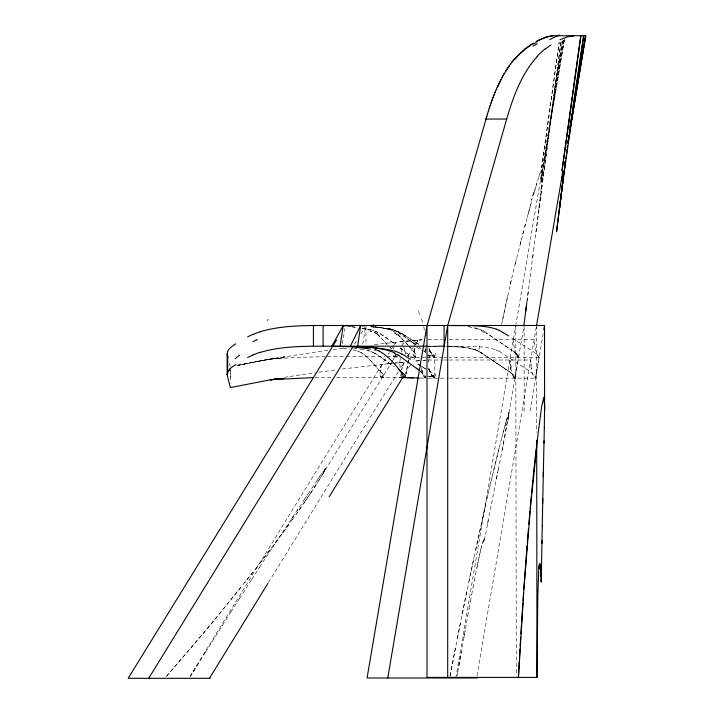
<?xml version="1.0" encoding="UTF-8"?>
<svg xmlns="http://www.w3.org/2000/svg" width="714" height="714" viewBox="0 0 714 714"><rect width="100%" height="100%" fill="white"/><g stroke="black" fill="none" stroke-linecap="round" stroke-linejoin="round"><path stroke-width="0.54" stroke-dasharray="3.57 2.68" d="M230.345 377.251L230.345 370.004M383.088 375.546C378.322 381.776 380.205 366.237 382.026 364.399L385.997 357.955M542.203 172.324L541.721 182.382M542.229 172.288L541.31 187.041M395.699 355.099C394.771 360.998 391.201 350.574 393.914 356.643M428.498 362.319L429.4 356.946L428.329 354.769M429.096 350.895L433.951 355.081L434.478 357.178L433.175 354.644L434.764 357.205L433.8 357.205M433.434 354.447L434.755 356.777L434.764 377.786C431.158 377.429 429.542 369.727 428.445 367.148M429.4 357.089C427.561 358.339 430.747 356.527 428.516 355.09M383.043 375.546L382.749 376.742L381.758 377.376M449.231 378.179L535.402 378.143L539.106 357.348L538.713 356.259L532.68 351.163L509.591 336.553M434.764 357.089C431.194 356.938 429.525 348.941 428.445 346.451M433.175 375.341L434.764 377.786L433.639 377.76M540.793 192.173L541.337 186.988M540.203 197.671L540.828 192.128M540.23 197.626L538.847 209.3L539.579 203.374M535.982 232.041L560.999 41.189L533.858 248.231M479.46 346.156L478.791 351.324L509.582 371.869L513.91 375.475L515.035 378.143L513.571 377.144L512.125 374.243M526.959 301.54L533.251 252.97M526.977 301.531L528.244 291.785M532.653 257.727L533.885 248.213M517.427 354.769C520.56 361.57 513.134 351.109 514.214 348.129M539.9 173.618L541.248 170.682L559.187 42.287L541.221 170.682L541.739 170.253M542.453 180.597L562.391 40.091M563.444 40.091L540.605 180.597L564.319 38.993L541.105 180.597L562.186 41.189M510.546 367.996L512.482 375.127L513.937 377.581L515.017 378.143L518.757 357.089L517.364 354.769M362.783 344.202L365.443 327.423M518.757 357.089L517.945 357.321L516.731 355.884M541.105 180.597L563.462 40.091M510.831 369.557L511.536 363.676M510.546 367.987L510.215 365.497L511.072 360.338M342.336 343.889L344.951 328.44M408.462 359.838L406.07 373.957L408.488 359.838M564.551 38.993L515.954 324.397M530.029 411.086L543.604 330.984M400.197 367.701L399.679 362.578L400.393 358.374M401.473 352.056L403.258 341.524L403.437 344.309M455.835 677.979L515.579 326.593M504.7 437.334L523.897 326.593M476.997 675.783L536.375 326.593M457.067 675.944L457.781 671.883M457.781 671.892L461.306 651.891M502.174 449.972L509.011 412.674L506.36 420.582M458.915 665.493L466.492 622.965M507.984 420.475L508.966 412.692L505.878 422.286M463.85 637.656L465.162 630.373M466.483 623.054L467.822 615.638M467.813 615.745L469.152 608.364M469.143 608.489L470.481 601.188M470.464 601.331L471.793 594.173M471.767 594.316L473.079 587.345M449.981 675.997L455.764 646.081M450.106 676.006L460.575 621.796M473.052 587.506L474.337 580.759M474.31 580.928L475.56 574.458M484.342 540.319L497.123 475.283M487.492 524.121L488.296 520.015M457.46 638.057L467.17 589.389M475.533 574.636L476.738 568.496M503.798 441.796L497.542 473.204M476.711 568.683L476.934 567.541M496.346 479.183L498.363 469.062M476.907 567.728L477.22 566.131M501.594 324.486L507.877 294.802M462.306 613.763L473.882 557.464M477.193 566.3L477.586 564.319M477.559 564.488L478.023 562.195M502.415 320.425L511.429 279.388M468.928 581.473L486.252 501.621M477.996 562.346L478.514 559.83M478.496 559.963L479.049 557.286M479.032 557.411L479.621 554.653M475.64 549.789L487.171 497.649M393.512 348.967L393.949 347.183M479.612 554.76L480.21 551.993M480.201 552.083L480.808 549.378M487.216 497.881L488.081 493.695M510.269 284.52L516.347 259.039M488.126 493.936L488.992 489.777M489.036 490.018L489.902 485.895M489.947 486.145L490.696 482.557M480.799 549.45L484.074 538.686L481.388 546.951M490.732 482.798L491.544 478.969M491.589 479.201L492.455 475.176M492.49 475.408L499.684 445.875M493.445 471.445L500.728 441.743M515.142 264.091L527.494 216.342M500.728 442.064L501.755 437.744M520.167 244.099L521.452 239.128M501.755 438.066L505.869 422.563M502.745 434.237L505.655 423.348M522.773 234.094L523.442 231.55M524.799 226.463L525.477 223.928M528.181 213.852L526.843 218.859M528.208 213.852L530.868 204.115M528.887 211.371L531.546 201.678L531.225 202.901M505.664 423.063L506.36 420.814M533.661 194.253L533.992 193.021M534.01 193.021L538.793 176.92M534.715 190.584L535.75 187.014M536.392 184.73L536.973 182.784M380.981 367.433L381.196 366.737M402.321 367.192L401.625 369.647L404.213 362.132L400.706 367.835M538.767 176.92L540.293 172.681M413.852 359.437C419.261 354.331 411.442 349.173 408.488 345.549M394.771 344.585L395.645 342.283L407.935 341.069M425.928 357.455L410.264 357.107L415.209 357.08L415.575 354.483M416.057 344.353L417.752 340.15L398.974 341.952M395.636 342.309L394.512 344.13M403.633 363.542L404.213 362.132M416.762 342.515L417.752 340.15L413.959 346.299M322.63 474.257L325.754 468.438L324.254 470.107M323.567 472.641L325.745 468.429L321.077 474.533M382.909 376.412L381.472 377.358L380.339 375.93M322.648 474.185L320.506 477.728M354.555 344.077L356.964 340.23M360.873 333.822L364.863 327.414M388.264 354.269L389.398 352.421M391.674 348.735L393.941 345.049M189.942 676.399L382.026 364.399L390.629 363.497L386.872 363.89M382.945 376.412L317.105 483.173M268.535 582.41L398.358 371.628M408.006 355.974L413.424 347.183M405.231 373.449L410.407 365.041M392.441 361.106L382.579 377.001L381.463 377.358L401.973 377.644M392.522 360.972L395.645 355.099M190.326 676.47L205.498 652.248M193.182 671.91L197.234 665.43M205.498 652.248L222.402 625.402M319.426 479.415L312.732 489.991M222.402 625.41L230.908 611.969M230.899 611.987L239.36 598.68M239.351 598.698L251.783 579.277M316.106 484.69L310.751 492.99M251.774 579.295L259.503 567.335M304.735 498.961L275.738 542.586M297.122 510.715L297.961 509.412M259.494 567.362L272.578 547.37M304.735 498.961L319.792 476.381M307.234 495.132L308.055 493.883M272.569 547.388L275.738 542.578M311.866 491.232L309.733 494.516M415.584 356.634C411.987 357.482 414.522 349.405 415.155 347.031C414.638 349.914 412.094 355.617 415.209 357.08L415.584 356.634L414.709 357.196M308.707 496.06L309.867 494.24M307.663 497.613L308.85 495.766M306.609 499.175L307.805 497.31M305.538 500.746L306.761 498.863M305.708 500.416L302.308 505.476M317.096 480.326L318.462 478.326M291.25 519.355L293.909 515.463M304.646 501.978L296.926 513.232M301.433 506.663L295.873 514.732M319.792 476.372L323.344 471.347M292.338 519.712L296.114 514.276M292.579 519.265L281.102 535.197M288.92 524.353L273.194 545.817M539.106 357.348L449.276 357.482M277.38 540.079L261.003 561.873M269.339 550.789L256.888 567.193M257.031 566.871L244.634 582.874M252.908 572.173L211.96 623.161L166.183 676.658M240.707 587.684L203.499 633.157L166.121 676.658M408.819 356.991L408.354 354.813L408.836 356.991M395.342 356.429L394.44 356.857M236.771 365.523L260.199 360.891M237.905 365.273L267.125 359.633M238.396 365.184L240.038 364.845M237.869 365.291L249.998 362.837M241.68 364.506L270.579 359.062L256.737 361.498L270.49 359.133L284.368 357.714L270.187 359.035L298.452 357.295L325.316 356.714M251.685 362.507L256.772 361.534M261.922 360.579L281.173 357.205M268.866 359.32L327.851 350.208M282.949 356.911L284.725 356.616M284.725 377.313L288.286 376.733M290.062 376.448L315.213 372.654M318.819 372.146L336.865 369.718M333.259 349.485L344.077 348.102M342.274 369.022L383.338 364.265M374.475 344.523L395.681 342.283M394.306 356.839L399.108 356.902M392.771 363.283L405.186 362.043M390.406 363.524L392.164 363.337M394.913 363.06L399.188 362.632M399.679 362.578L404.981 362.06M406.186 341.238L423.34 339.632M415.548 361.052L419.761 360.659M420.091 339.926L421.822 339.775M413.156 340.578L420.448 339.9M418.19 360.802L419.502 360.686M416.128 360.998L419.1 360.722M423.554 360.32L425.276 360.159M423.054 360.365L426.008 360.097M314.928 377.572L331.546 377.34M327.396 356.679L345.255 356.545M336.731 377.295L384.98 377.403M346.37 356.545L384.98 356.697M428.105 339.311L442.51 339.311M449.16 339.311L534.215 339.311C534.982 345.442 535 352.475 538.9 357.482M435.174 346.21L428.007 346.21L437.691 346.201M448.053 346.201C464.038 346.647 480.504 344.969 495.98 349.798M445.42 346.201L452.016 346.201M426.999 357.482L442.591 357.482M443.706 357.482L448.169 357.482M428.105 360.008L442.475 360.008M443.581 360.008L447.999 360.008M449.106 360.008L530.689 360.008C531.127 366.068 530.779 373.583 535.188 378.179M428.052 378.179L439.226 378.179M440.333 378.179L448.124 378.179M428.846 346.201L437.254 346.219M426.999 355.822L432.55 355.831L428.114 355.804M387.149 356.732L396.939 356.866M410.969 357.116L413.12 357.161M399.108 377.599L401.268 377.635M420.296 378.027L425.928 378.152M448.66 346.352L453.203 346.477M447.705 346.326L460.485 346.888M450.088 346.379L465.885 347.459L475.426 349.798L469.803 348.155M455.452 346.576L465.858 347.468M460.61 346.897L468.33 347.861L475.408 349.798M371.351 326.7L372.547 326.825M370.816 326.655L376.126 327.199M373.181 326.896L377.304 327.324M370.655 326.691C378.902 328.056 388.166 327.53 395.404 332.322L390.933 330.029L383.811 328.36M376.724 327.28L378.491 327.458M377.893 327.405L382.035 327.878M379.063 327.539L380.865 327.735M375.1 327.19L377.313 327.449M380.214 327.681L384.364 328.19M381.374 327.824L385.524 328.36M468.375 326.628L469.375 326.762M468.402 326.628L480.227 329.636M352.172 326.807L357.803 327.574M351.342 326.735L357.357 327.61M353.912 348.182L355.617 348.423M355.599 348.423L357.295 348.673M384.81 328.297L389.549 329.038M386.658 328.538L387.8 328.726M362.569 328.279C375.252 329.002 385.533 336.713 395.083 344.371M385.935 328.476L387.077 328.654M358.955 348.941L360.632 349.208M343.282 348.102L349.735 349.244M387.05 328.654L388.255 328.797M360.624 349.217C373.993 350.03 383.98 359.481 394.324 366.862M387.479 328.726L391.272 329.404M387.515 328.726L389.184 329.056M361.739 328.324L370.441 330.279M364.568 328.851L365.943 329.136M389.924 329.118L391.602 329.484M370.048 329.663L371.307 329.957M352.85 349.896C366.568 351.6 373.288 365.532 382.65 373.85M367.282 329.44L368.656 329.77M367.79 350.645L368.674 350.877M474.292 327.672L477.122 328.458M357.286 351.02L358.785 351.493M372.547 330.279L373.592 330.591M394.949 330.421L395.261 330.528A54.469 41.216 -73.7 0 1 399.492 332.438M374.627 330.93L380.473 333.715L395.101 344.327M371.289 351.663L373.449 352.484M478.032 328.77L479.79 329.449M480.219 329.636L482.102 330.52M480.852 329.922L481.691 330.314M361.016 352.377L364.943 354.84L376.84 367.255M499.434 351.324L530.172 371.61L534.259 375.118L535.634 377.786M374.502 352.957L383.507 359.062M484.021 354.456L478.791 351.324A64.858 48.722 -60.2 0 0 475.462 349.699M479.156 351.511L485.859 355.742M398.198 332.26L405.391 337.124M397.957 332.117L410.363 340.899M402.794 334.107L399.554 332.322L403.66 334.625M402.803 334.143L416.869 343.139M403.678 334.661L404.892 335.384M416.914 343.095L418.681 344.202M421.492 366.246L422.358 366.862M418.645 344.255L404.909 335.428M422.304 366.755L423.161 367.371M423.09 367.246L423.938 367.862M423.866 367.737L425.642 368.942M424.625 368.21L425.74 369.013M499.175 364.881L506.619 369.807M508.484 347.995L485.922 332.697L510.144 349.11M499.407 365.041L491.018 359.401M502.906 367.335C506.869 370.718 513.143 372.637 515.205 377.786M495.346 362.346L484.842 355.028M510.099 349.137L511.688 350.172M424.866 377.849L425.794 377.992L424.544 377.519L423.179 375.064L421.305 367.415M511.643 350.199L514.383 352.118M390.96 364.443L383.552 359.062M415.771 344.728L413.531 343.131M429.105 350.985L433.202 354.269M400.161 347.897L407.587 353.849L406.034 352.413M414.995 344.255L411.987 342.015M400.152 347.95L402.812 349.878M413.486 343.175L410.416 340.873M419.243 347.218L421.126 348.691M411.942 342.06L409.613 340.283M409.559 340.31L405.338 337.133M509.546 371.905L513.777 375.403M514.339 352.145L517.266 354.599M404.026 350.726L405.106 351.583M423.955 350.842L425.839 352.395M420.162 371.057L423.839 374.252L425.803 377.108L424.696 375.216M420.144 371.146L424.669 375.252M423.964 350.761L425.839 352.314M515.472 353.037L517.231 354.626M432.88 375.055L434.764 377.786M377.367 334L387.05 344.371M377.349 334L381.579 338.579M397.725 334.304L407.703 344.862M398.091 334.625L400.438 337.07M389.898 347.138L391.531 348.798M387.113 344.353L381.615 338.579M389.844 347.156L390.683 348.013M407.765 344.808L400.393 337.088M408.426 345.603L415.405 353.867M433.452 356.884L431.06 353.243L428.632 347.075M433.452 377.581L431.194 374.243L428.837 368.406M379.794 370.298L382.597 373.877M424.571 377.519L422.866 374.19L421.421 368.254M432.514 376.457L426.999 376.573L432.604 376.573L432.086 375.814M432.381 376.251L431.202 374.243L431.988 375.671M516.552 355.554L515.82 354.001M403.821 347.209L405.918 354.153M405.373 352.894L405.561 353.368M428.454 368.611L432.157 376.064L428.391 368.406M229.39 363.069L230.265 366.577M514.214 348.137L513.42 339.427M380.107 374.805L380.205 375.394M510.689 368.817L510.483 367.567M509.903 360.008L510.26 365.907M510.117 364.426L510.215 365.488M513.527 342.238L513.553 342.72M365.916 326.128L366.032 344.487M536.562 325.495L536.687 432.407M524.121 326.601L524.138 413.977M515.767 325.495L516.302 675.167M230.345 370.164L230.345 383.239M481.87 331.332A81.664 60.404 -46.3 0 1 485.609 333.152M495.927 349.922A66.929 50.533 -58.4 0 1 499.407 351.386M423.804 326.61A88.947 8.175 77.6 0 1 424.411 330.948M435.317 353.323A75.202 9.166 19.2 0 1 435.745 355.438M415.387 367.549A75.202 6.89 23.3 0 1 422.126 371.334M416.503 347.183A74.542 7.069 23 0 1 423.17 350.967M419.903 314.419A89.134 5.596 64.9 0 1 418.172 311.009M432.836 378.036A110.349 11.781 80.1 0 1 432.47 377.92M435.004 373.815A74.542 9.22 19.2 0 1 435.745 376.055M414.861 353.617A80.852 12.245 26.2 0 1 415.173 354.251M394.476 333.152A62.582 39.913 -28.3 0 1 397.386 335.178M394.771 332.885A60.467 38.743 -30.4 0 1 397.252 334.688M382.909 373.993A86.037 12.843 21.9 0 1 383.106 375.653M377.26 334.107A40.163 25.374 -40.1 0 0 370.048 331.073A40.002 25.213 -40 0 1 377.242 334.107M394.414 356.366A88.822 8.14 -78.5 0 1 394.128 355.679M394.048 330.323A45.785 33.933 -66.6 0 1 397.885 332.117A45.268 33.469 -66.5 0 0 394.164 330.368M389.308 328.708A67.901 50.203 -61.8 0 1 394.119 330.163M388.969 328.538A68.169 50.292 -61.5 0 1 394.262 330.154M408.881 355.001A72.016 9.336 20.7 0 0 408.354 354.117A72.176 9.3 20.7 0 1 408.81 355.001M422.92 322.273A91.695 6.48 66.6 0 1 420.903 318.167M431.988 373.047A110.688 11.219 78.2 0 1 431.506 372.164M425.91 331.983A91.526 8.595 77.1 0 1 426.499 336.624M391.567 329.6A73.542 55.719 -66.1 0 1 394.797 330.448A55.647 42.278 -69.7 0 1 399.599 332.215M391.308 329.27A73.56 55.754 -68.3 0 1 394.967 330.359M475.363 349.922A64.376 48.159 -57 0 1 478.764 351.386M482.557 330.252A81.003 60.574 -56.4 0 1 486.011 332.581M541.747 170.173A8.425 1.249 -81.2 0 1 542.149 172.601M484.101 538.597A6.355 0.964 -79.9 0 1 484.324 540.364M531.252 364.479L530.966 365.488L531.252 364.479M531.591 368.192L531.394 368.826L531.591 368.192M425.696 351.002L424.946 347.174L425.696 351.002M401.152 376.608L400.911 374.814L401.134 376.608M533.697 192.691A173.288 15.021 -76.2 0 0 531.555 200.268A173.35 15.092 -76.2 0 1 533.724 192.682"/><path stroke-width="1.07" d="M426.999 325.896L487.617 113.499M444.099 325.495L444.099 346.201L437.691 346.201M477.354 677.979L367.067 677.979L426.999 325.495L426.999 677.399L536.99 677.399L537.767 599.144M272.364 379.411L230.345 387.595L227.132 374.725L227.132 354.028C227.284 349.11 232.139 346.165 235.834 343.818M227.132 374.725C227.284 369.807 232.139 366.862 235.834 364.515M541.176 580.054L541.266 581.919L541.98 540.427M541.944 543.354L542.265 525.888M542.247 525.879L542.533 512.465M544.3 427.784L544.006 443.189M542.506 512.456L542.783 498.863M542.711 503.415L543.354 471.972M544.318 427.802L544.586 405.257L543.809 397.234L541.649 406.828L538.106 433.407L530.466 506.994L523.889 589.639L518.444 677.399M537.767 599.153L537.919 591.888M544.032 440.913L543.274 476.399M537.919 591.906L538.758 569.46L539.668 563.355L540.739 571.7M518.373 677.399L519.265 661.218M519.453 657.951L519.962 649.213M520.149 645.92L520.684 637.111M520.881 633.809L521.434 624.955M521.577 622.742L522.889 602.777M523.032 600.554L523.567 592.807M523.799 589.478L524.344 581.749M524.424 580.652L525.058 571.852M525.147 570.754L527.057 545.782M538.82 568.567L539.436 563.658M527.316 542.578L528.458 528.655M528.833 524.299L529.975 511.117M530.172 508.904L530.779 502.263M530.877 501.157L531.386 495.632M531.591 493.428L532.858 480.299M532.965 479.219L533.608 472.775M533.715 471.704L534.358 465.448M534.465 464.43L535.768 452.48M535.875 451.543L536.294 447.821M559.473 208.711L565.559 160.837M559.481 208.675L562.909 180.597L556.518 231.889L563.007 180.597L583.677 35.7L572.244 111.446M523.897 325.495L526.834 302.504M525.727 311.215L526.352 306.386M565.854 158.642L566.3 155.349M566.595 153.153L567.032 149.86M567.327 147.664L567.621 145.469M568.362 139.98L567.925 143.273L585.587 35.7L570.897 123.522L571.236 121.326M569.692 130.1L569.397 132.295L569.799 130.1M580.919 35.7L562.007 170.682L580.777 35.7M562.275 177.304L561.963 179.5L562.329 177.304M562.587 175.108L563.051 171.815M343.764 325.593L343.238 325.495L340.141 346.201L343.425 346.692M562.962 172.913L561.802 180.597L563.06 172.913L562.686 175.108M569.924 126.806L571.905 113.642M564.426 164.131L564.774 161.935M567.916 142.175L568.273 139.98M569.495 132.295L569.843 130.1M571.584 119.131L571.932 116.935M572.289 114.74L572.637 112.544M572.985 110.349L574.725 99.371M575.082 97.175L575.43 94.98M575.779 92.784L576.127 90.589M576.475 88.393L576.823 86.198M562.953 170.717L536.562 325.495M572.923 109.251L573.28 107.055M573.637 104.86L573.994 102.664M564.506 164.131L564.863 161.935M566.488 152.055L566.845 149.86M567.211 147.664L567.568 145.469M569.326 133.393L585.837 35.7L551.672 35.789L545.853 37.235L539.382 39.922L546.745 36.941L553.055 35.7M543.791 329.886L544.532 325.495L313.419 325.495C295.534 325.745 277.398 326.557 260.164 331.733M387.764 677.979L447.696 325.495L506.681 119.051L485.984 119.051M486.055 118.801L486.823 116.159M506.753 118.801C513.295 96.649 521.381 73.961 537.205 56.611M487.555 113.722L488.447 110.831M488.385 111.036L489.304 108.162M489.251 108.358L490.188 105.502M403.481 376.635L405.32 377.617L404.963 375.502M490.134 105.681L491.098 102.843M491.054 103.003L492.044 100.183M492 100.344L493.017 97.55M492.981 97.684L494.026 94.926M493.999 95.051L495.07 92.329M495.043 92.436L496.123 89.848M496.141 89.75L503.165 75.327L510.599 63.849M497.239 87.286L500.8 79.816M343.255 325.495L331.84 346.201L332.537 346.317M502.058 77.407L504.343 73.346M329.181 496.73L402.928 377.179L403.285 375.502M148.699 678.3L352.975 346.638C366.978 347.432 382.017 347.084 395.021 353.055M209.461 678.3L267.946 583.356M336.606 339.944L128.163 678.3L210.068 678.3M505.512 71.338L509.296 65.688M510.626 63.876L514.812 58.655L511.992 62.109M401.696 377.545L402.928 377.179M524.388 49.444L533.483 43.108M524.46 49.427L532.608 43.661M545.442 48.927L550.985 44.875M402.714 377.411L402.214 377.644M536.169 41.573L539.034 40.109M247.687 336.803L252.81 334.384M247.687 357.5L252.818 355.081M537.071 41.109L538.891 40.18M559.963 39.788L567.594 36.807L573.753 35.7L570.879 36.003M260.164 352.43C277.398 347.254 295.534 346.442 313.419 346.201L426.999 346.201M274.114 379.098L275.872 378.795M270.49 379.83L284.368 378.411L270.187 379.732L312.848 377.608M450.704 325.504C465.947 325.896 481.629 324.477 496.373 329.1M344.71 325.754L350.449 325.932L349.182 325.914M401.268 377.635L419.27 378.001M413.12 377.858L404.204 377.385M341.908 346.468L352.975 346.638L370.352 349.084M363.962 325.905L362.301 325.709M362.382 346.781L359.767 346.468M361.302 325.584L360.972 325.539M362.801 325.789L362.203 325.709M360.945 325.539L361.239 325.584M365.996 346.638L384.891 349.084L394.556 351.029A62.189 46.847 -72.1 0 1 401.946 354.224M358.303 346.272L357.714 346.201L360.615 325.495L350.333 346.254M352.404 346.558L352.975 346.638L332.635 346.335L334.081 346.593M344.434 325.709L343.38 325.522M374.466 349.86L375.269 350.03M378.831 351.029C388.871 355.849 395.895 365.773 402.928 374.127M499.291 330.332L508.636 335.91M402.036 354.037L410.505 359.32M418.092 364.131L420.662 365.729M397.6 354.644L418.975 370.155M398.796 369.986L404.115 374.404M227.132 354.028L227.98 357.411M539.891 563.819L540.427 567.764M540.534 568.96L541.016 576.501M540.917 574.815L541.274 581.937M544.461 401.027L544.604 410.336L544.532 325.495M536.696 440.199L536.99 677.399M447.696 325.495L447.696 677.399M323.103 325.495L323.103 346.201M313.419 325.495L313.419 346.201M227.659 356.125L227.659 373.556M496.301 329.252A67.098 51.203 -58.6 0 1 499.247 330.412M252.711 355.01A67.009 36.771 1.7 0 1 260.074 352.341M235.183 358.776A65.045 31.148 -3.6 0 1 239.547 355.144M229.497 370.78A53.336 7.122 -39.2 0 1 230.229 368.719M268 319.818A53.336 0.58 -29.6 0 1 267.393 320.167M252.917 341.694A65.045 21.099 -13.9 0 1 257.361 339.596M252.917 334.455A67.009 36.575 1.5 0 1 260.262 331.823M401.259 373.386A85.912 13.048 26.3 0 1 402.214 375.011M375.475 349.699A60.949 39.573 -42.3 0 1 379.018 350.752M372.172 346.933A141.354 80.325 -28.8 0 1 376.269 347.852M394.619 353.617A86.617 63.037 -43.5 0 1 397.27 355.063M404.909 374.68A72.578 9.487 20.4 0 1 405.472 375.68M376.171 326.958A127.824 5.212 34.6 0 1 373.003 324.834M408.863 356.188A133.955 24.08 43 0 1 407.739 355.429M537.071 56.442A83.377 71.382 -86.8 0 1 545.3 48.802M549.798 39.618A74.542 55.094 -67 0 1 559.633 35.031M533.608 43.965A76.621 49.561 -57.7 0 1 536.25 42.421M515.008 58.896A84.404 72.364 -86.3 0 1 524.522 49.668A84.671 72.525 -86.1 0 0 515.044 58.932M533.01 46.223A76.523 48.293 -56.5 0 1 537.276 43.625M568.951 135.589L568.656 137.784L568.969 135.589M570.54 125.718L570.191 127.904L570.531 125.718"/></g></svg>
